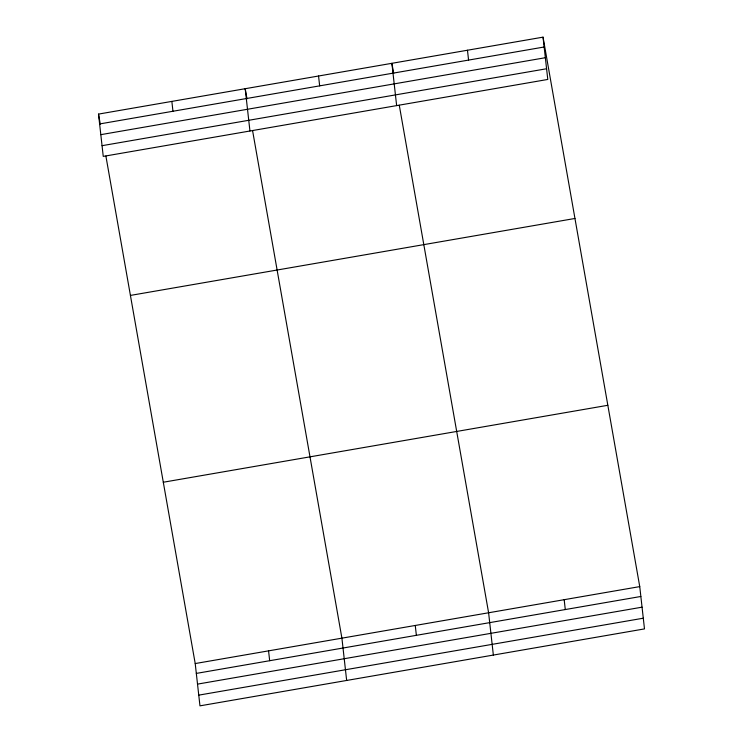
<?xml version="1.0" encoding="UTF-8"?>
<svg xmlns="http://www.w3.org/2000/svg" width="743" height="743" viewBox="0 0 743 743"><rect width="100%" height="100%" fill="white"/><g stroke="black" fill="none" stroke-linecap="round" stroke-linejoin="round"><path stroke-width="1.11" d="M543.04 37.15L547.786 79.445L103.249 156.392L98.513 114.097L543.04 37.15L639.751 586.608L644.487 628.903L199.96 705.85L195.214 663.555L105.887 156.021M99.618 123.951L544.145 47.004M100.816 134.659L545.343 57.713M102.051 145.684L546.588 68.746M130.424 295.417L574.952 218.47M163.302 482.235L607.83 405.288M195.214 663.555L639.751 586.608M196.319 673.409L640.856 596.471M197.517 684.117L642.054 607.17M198.762 695.142L643.289 618.204M393.697 73.511L391.895 63.313L396.641 105.608M399.279 105.237L488.606 612.771L493.352 655.066M247.001 98.903L245.199 88.705L249.945 131M252.583 130.629L341.91 638.163L346.656 680.458M98.513 114.097L100.305 124.295M564.178 599.694L565.284 609.548M467.468 50.227L468.573 60.09M415.263 625.467L416.368 635.321M318.552 76.009L319.657 85.863M268.567 650.859L269.672 660.713M171.856 101.401L172.961 111.255"/></g></svg>
